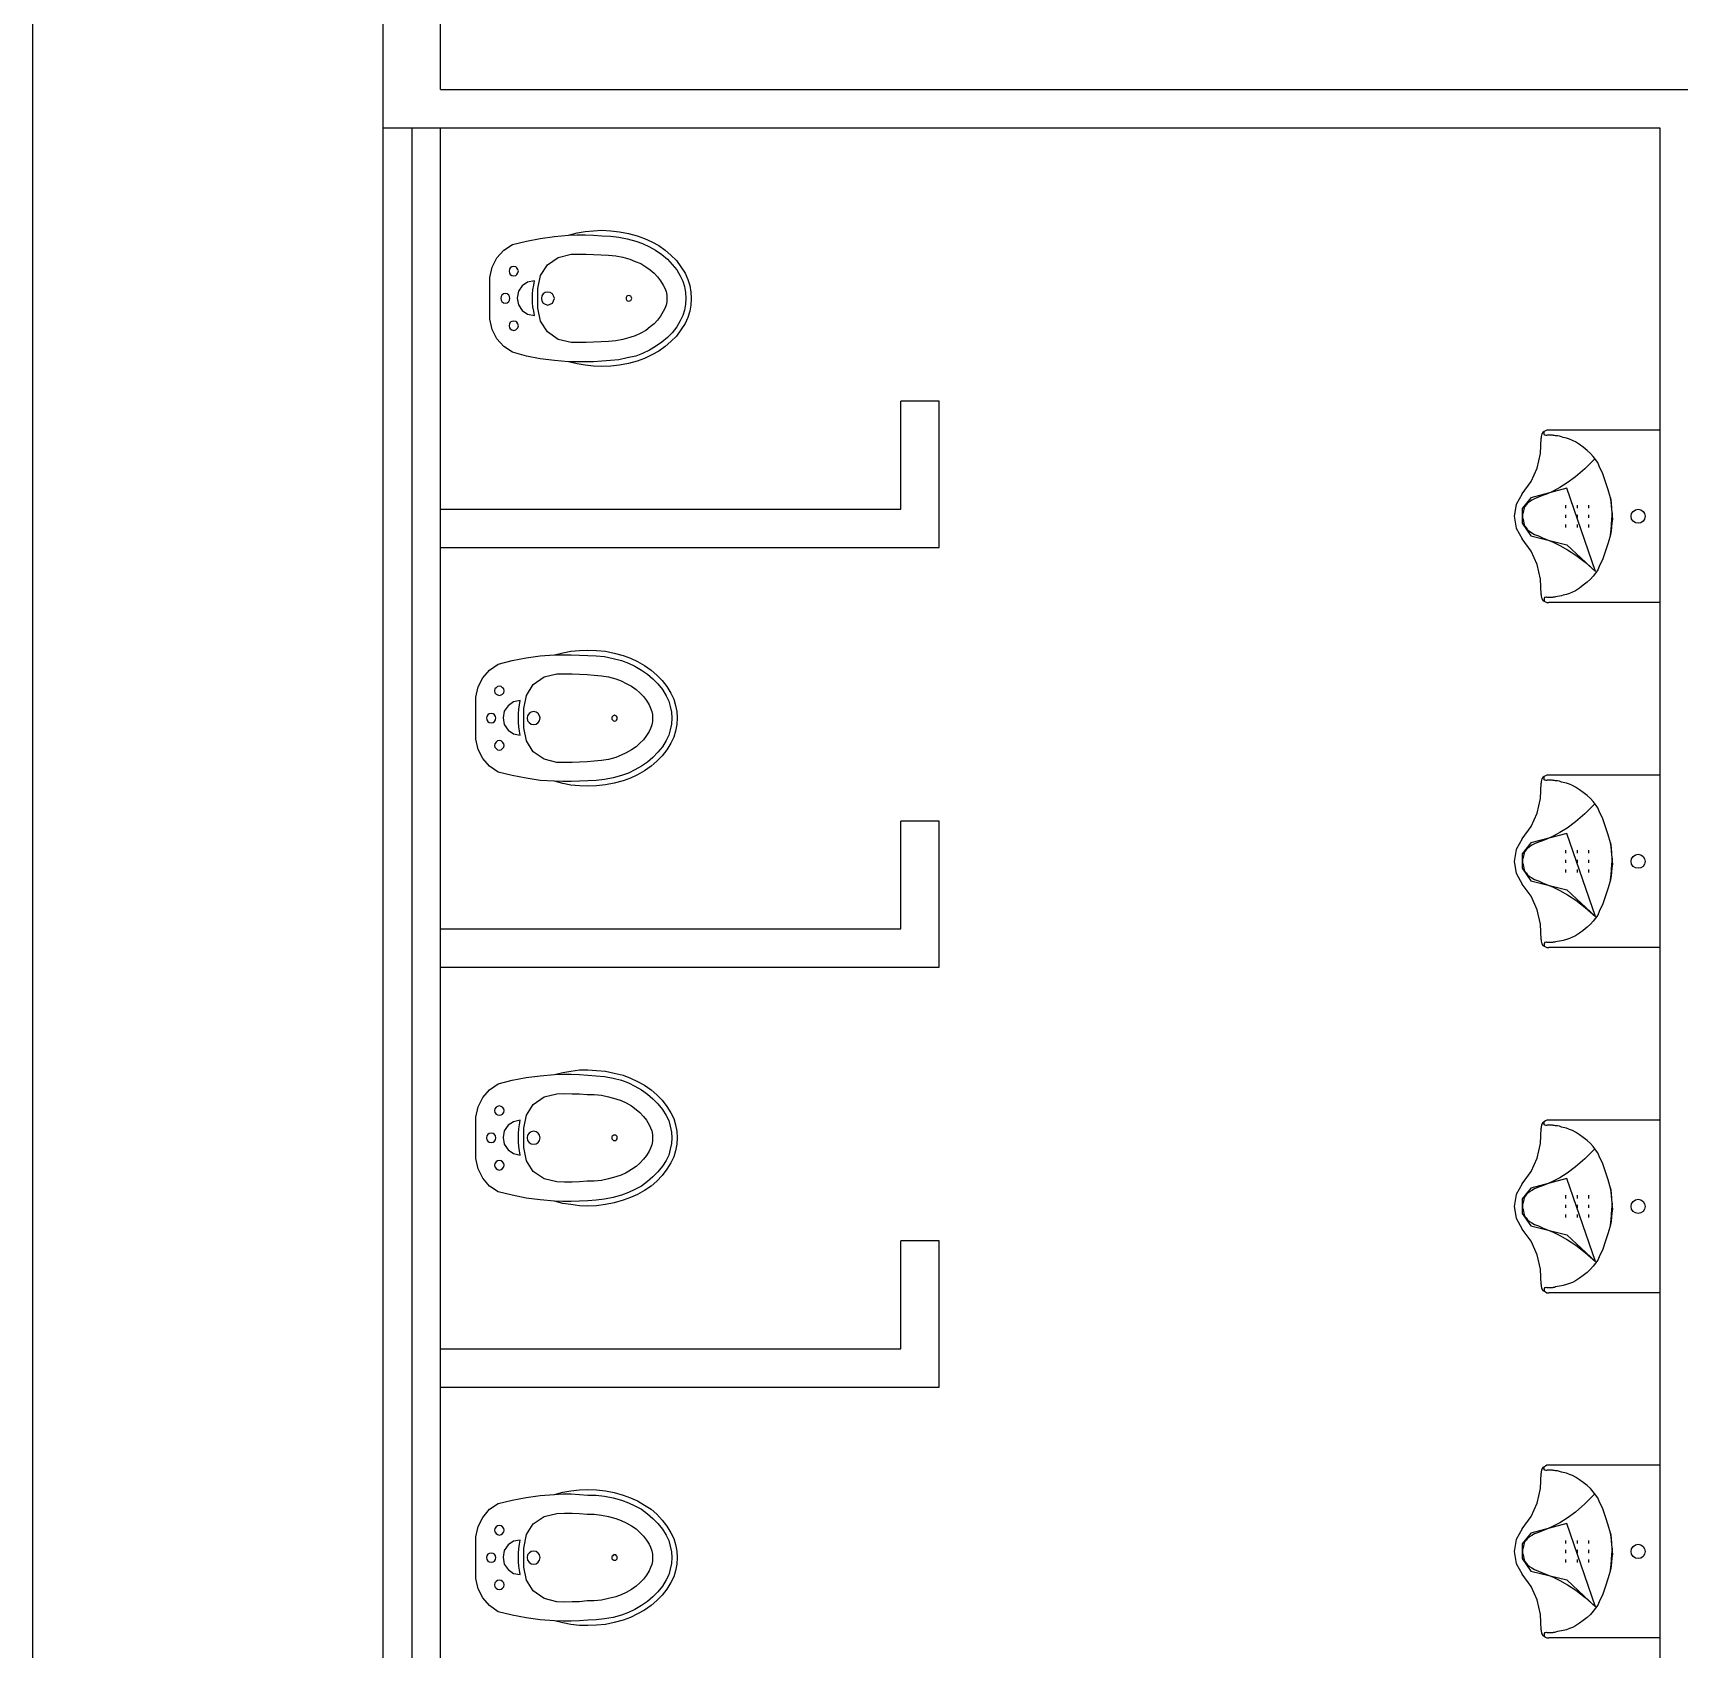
# Model space of a CAD drawing. Header units: metres. Extents: x 2 to 323, y -2 to 254.
# Drawn here: x 66.883 to 71.176, y 94.82 to 99.036 of the extents above; entities that cross this region are included whole.
import ezdxf

# ---------------------------------------------------------------- set-up
doc = ezdxf.new("R2010")
doc.units = ezdxf.units.M
doc.layers.add('REFERENCIA', color=7, linetype='Continuous')

msp = doc.modelspace()

# ---------------------------------------------------------------- linework, layer by layer
at = {"layer": 'REFERENCIA'}
for p, q in [((67.946, 98.888), (67.946, 119.861)), ((67.946, 98.888), (67.946, 119.861)), ((66.883, 45.561), (66.883, 119.575)), ((67.796, 98.788), (67.796, 119.601)), ((67.796, 98.788), (67.796, 119.601)), ((67.946, 98.888), (71.226, 98.888)), ((67.946, 98.888), (71.226, 98.888)), ((67.796, 98.788), (71.126, 98.788)), ((67.796, 82.586), (67.796, 98.788)), ((67.796, 98.788), (71.126, 98.788)), ((67.871, 98.788), (67.871, 82.586)), ((67.871, 98.788), (67.871, 82.586)), ((67.946, 82.586), (67.946, 98.788)), ((71.126, 98.788), (71.126, 92.009)), ((71.126, 98.788), (71.126, 92.009)), ((69.146, 97.794), (69.146, 98.075)), ((69.246, 98.075), (69.146, 98.075)), ((69.146, 97.794), (69.146, 98.075)), ((69.246, 98.075), (69.146, 98.075)), ((69.246, 97.694), (69.246, 98.075)), ((69.246, 97.694), (69.246, 98.075)), ((71.126, 98), (70.836, 98)), ((71.126, 98), (71.126, 97.55)), ((70.88, 97.804), (70.88, 97.796)), ((70.91, 97.804), (70.91, 97.796)), ((70.94, 97.804), (70.94, 97.796)), ((67.946, 97.794), (69.146, 97.794)), ((67.946, 97.794), (69.146, 97.794)), ((70.88, 97.779), (70.88, 97.771)), ((70.88, 97.754), (70.88, 97.746)), ((70.91, 97.779), (70.91, 97.771)), ((70.91, 97.754), (70.91, 97.746)), ((70.94, 97.779), (70.94, 97.771)), ((70.94, 97.754), (70.94, 97.746)), ((67.946, 97.694), (69.246, 97.694)), ((67.946, 97.694), (69.246, 97.694)), ((71.126, 97.55), (70.836, 97.55)), ((71.126, 97.1), (70.836, 97.1)), ((71.126, 97.1), (71.126, 96.65)), ((69.146, 96.699), (69.146, 96.98)), ((69.246, 96.98), (69.146, 96.98)), ((69.146, 96.699), (69.146, 96.98)), ((69.246, 96.98), (69.146, 96.98)), ((69.246, 96.599), (69.246, 96.98)), ((69.246, 96.599), (69.246, 96.98)), ((70.88, 96.904), (70.88, 96.896)), ((70.91, 96.904), (70.91, 96.896)), ((70.94, 96.904), (70.94, 96.896)), ((70.88, 96.879), (70.88, 96.871)), ((70.88, 96.854), (70.88, 96.846)), ((70.91, 96.879), (70.91, 96.871)), ((70.91, 96.854), (70.91, 96.846)), ((70.94, 96.879), (70.94, 96.871)), ((70.94, 96.854), (70.94, 96.846)), ((67.946, 96.699), (69.146, 96.699)), ((67.946, 96.699), (69.146, 96.699)), ((71.126, 96.65), (70.836, 96.65)), ((67.946, 96.599), (69.246, 96.599)), ((67.946, 96.599), (69.246, 96.599)), ((71.126, 96.2), (70.836, 96.2)), ((71.126, 96.2), (71.126, 95.75)), ((70.88, 96.004), (70.88, 95.996)), ((70.91, 96.004), (70.91, 95.996)), ((70.94, 96.004), (70.94, 95.996)), ((70.88, 95.979), (70.88, 95.971)), ((70.88, 95.954), (70.88, 95.946)), ((70.91, 95.979), (70.91, 95.971)), ((70.91, 95.954), (70.91, 95.946)), ((70.94, 95.979), (70.94, 95.971)), ((70.94, 95.954), (70.94, 95.946)), ((69.146, 95.604), (69.146, 95.885)), ((69.246, 95.885), (69.146, 95.885)), ((69.146, 95.604), (69.146, 95.885)), ((69.246, 95.885), (69.146, 95.885)), ((69.246, 95.504), (69.246, 95.885)), ((69.246, 95.504), (69.246, 95.885)), ((71.126, 95.75), (70.836, 95.75)), ((67.946, 95.604), (69.146, 95.604)), ((67.946, 95.604), (69.146, 95.604)), ((67.946, 95.504), (69.246, 95.504)), ((67.946, 95.504), (69.246, 95.504)), ((71.126, 95.3), (70.836, 95.3)), ((71.126, 95.3), (71.126, 94.85)), ((70.88, 95.104), (70.88, 95.096)), ((70.91, 95.104), (70.91, 95.096)), ((70.94, 95.104), (70.94, 95.096)), ((70.88, 95.079), (70.88, 95.071)), ((70.88, 95.054), (70.88, 95.046)), ((70.91, 95.079), (70.91, 95.071)), ((70.91, 95.054), (70.91, 95.046)), ((70.94, 95.079), (70.94, 95.071)), ((70.94, 95.054), (70.94, 95.046)), ((71.126, 94.85), (70.836, 94.85))]:
    msp.add_line(p, q, dxfattribs=at)
for points in [[(68.28, 98.178), (68.243, 98.181), (68.206, 98.186), (68.17, 98.193), (68.134, 98.203), (68.111, 98.218), (68.093, 98.238), (68.081, 98.262), (68.075, 98.289), (68.075, 98.398), (68.081, 98.425), (68.093, 98.449), (68.111, 98.469), (68.134, 98.484), (68.17, 98.493), (68.206, 98.5), (68.243, 98.505), (68.28, 98.508), (68.302, 98.514), (68.323, 98.518), (68.345, 98.52), (68.367, 98.521), (68.39, 98.52), (68.413, 98.517), (68.436, 98.513), (68.459, 98.507), (68.478, 98.5), (68.497, 98.491), (68.515, 98.481), (68.532, 98.469), (68.547, 98.456), (68.561, 98.442), (68.573, 98.426), (68.584, 98.409), (68.591, 98.393), (68.596, 98.377), (68.599, 98.36), (68.6, 98.343), (68.599, 98.326), (68.596, 98.31), (68.591, 98.294), (68.584, 98.278), (68.573, 98.261), (68.561, 98.245), (68.547, 98.231), (68.532, 98.218), (68.515, 98.206), (68.497, 98.196), (68.478, 98.187), (68.459, 98.18), (68.436, 98.174), (68.413, 98.169), (68.39, 98.167), (68.367, 98.166), (68.345, 98.167), (68.323, 98.169), (68.302, 98.173), (68.28, 98.178)], [(68.44, 98.446), (68.454, 98.44), (68.468, 98.434), (68.481, 98.426), (68.493, 98.418), (68.503, 98.409), (68.512, 98.4), (68.52, 98.389), (68.527, 98.378), (68.531, 98.37), (68.534, 98.361), (68.536, 98.352), (68.536, 98.343), (68.536, 98.334), (68.534, 98.326), (68.531, 98.317), (68.527, 98.309), (68.52, 98.297), (68.512, 98.287), (68.503, 98.277), (68.493, 98.269), (68.481, 98.26), (68.468, 98.253), (68.454, 98.246), (68.44, 98.241), (68.421, 98.236), (68.403, 98.233), (68.384, 98.231), (68.365, 98.23), (68.345, 98.229), (68.326, 98.228), (68.306, 98.228), (68.287, 98.228), (68.253, 98.236), (68.225, 98.256), (68.207, 98.284), (68.2, 98.318), (68.2, 98.369), (68.207, 98.403), (68.225, 98.431), (68.253, 98.45), (68.287, 98.459), (68.306, 98.459), (68.326, 98.459), (68.345, 98.458), (68.365, 98.457), (68.384, 98.456), (68.403, 98.454), (68.421, 98.451), (68.44, 98.446)], [(68.125, 98.415), (68.126, 98.41), (68.128, 98.406), (68.132, 98.403), (68.137, 98.402), (68.142, 98.403), (68.145, 98.406), (68.148, 98.41), (68.149, 98.415), (68.148, 98.419), (68.145, 98.423), (68.142, 98.426), (68.137, 98.427), (68.132, 98.426), (68.128, 98.423), (68.126, 98.419), (68.125, 98.415)], [(68.103, 98.343), (68.104, 98.339), (68.106, 98.335), (68.11, 98.332), (68.115, 98.331), (68.12, 98.332), (68.124, 98.335), (68.126, 98.339), (68.127, 98.343), (68.126, 98.348), (68.124, 98.352), (68.12, 98.355), (68.115, 98.356), (68.11, 98.355), (68.106, 98.352), (68.104, 98.348), (68.103, 98.343)], [(68.191, 98.299), (68.189, 98.31), (68.187, 98.321), (68.186, 98.332), (68.186, 98.343), (68.186, 98.355), (68.187, 98.366), (68.189, 98.378), (68.191, 98.389), (68.173, 98.386), (68.159, 98.376), (68.149, 98.362), (68.146, 98.344), (68.149, 98.327), (68.159, 98.312), (68.173, 98.302), (68.191, 98.299)], [(68.209, 98.343), (68.21, 98.337), (68.214, 98.331), (68.219, 98.328), (68.226, 98.326), (68.232, 98.328), (68.238, 98.331), (68.241, 98.337), (68.243, 98.343), (68.241, 98.35), (68.238, 98.355), (68.232, 98.359), (68.226, 98.36), (68.219, 98.359), (68.214, 98.355), (68.21, 98.35), (68.209, 98.343)], [(68.43, 98.343), (68.43, 98.341), (68.432, 98.338), (68.434, 98.337), (68.437, 98.336), (68.44, 98.337), (68.442, 98.338), (68.444, 98.341), (68.445, 98.343), (68.444, 98.346), (68.442, 98.349), (68.44, 98.35), (68.437, 98.351), (68.434, 98.35), (68.432, 98.349), (68.43, 98.346), (68.43, 98.343)], [(68.125, 98.272), (68.126, 98.267), (68.128, 98.264), (68.132, 98.261), (68.137, 98.26), (68.142, 98.261), (68.145, 98.264), (68.148, 98.267), (68.149, 98.272), (68.148, 98.277), (68.145, 98.281), (68.142, 98.283), (68.137, 98.284), (68.132, 98.283), (68.128, 98.281), (68.126, 98.277), (68.125, 98.272)], [(71.088, 97.775), (71.086, 97.768), (71.082, 97.762), (71.076, 97.758), (71.069, 97.757), (71.062, 97.758), (71.056, 97.762), (71.052, 97.768), (71.051, 97.775), (71.052, 97.782), (71.056, 97.788), (71.062, 97.792), (71.069, 97.794), (71.076, 97.792), (71.082, 97.788), (71.086, 97.782), (71.088, 97.775)], [(68.243, 97.084), (68.206, 97.086), (68.169, 97.092), (68.133, 97.099), (68.096, 97.108), (68.074, 97.123), (68.056, 97.143), (68.044, 97.167), (68.038, 97.194), (68.038, 97.303), (68.044, 97.33), (68.056, 97.354), (68.074, 97.374), (68.096, 97.389), (68.133, 97.399), (68.169, 97.406), (68.206, 97.411), (68.243, 97.414), (68.265, 97.419), (68.286, 97.423), (68.308, 97.425), (68.33, 97.426), (68.353, 97.425), (68.376, 97.423), (68.399, 97.418), (68.422, 97.412), (68.441, 97.405), (68.46, 97.396), (68.478, 97.386), (68.495, 97.374), (68.51, 97.361), (68.524, 97.347), (68.536, 97.331), (68.547, 97.314), (68.554, 97.298), (68.559, 97.282), (68.562, 97.266), (68.563, 97.249), (68.562, 97.232), (68.559, 97.215), (68.554, 97.199), (68.547, 97.183), (68.536, 97.166), (68.524, 97.15), (68.51, 97.136), (68.495, 97.123), (68.478, 97.111), (68.46, 97.101), (68.441, 97.092), (68.422, 97.085), (68.399, 97.079), (68.376, 97.075), (68.353, 97.072), (68.33, 97.071), (68.308, 97.072), (68.286, 97.074), (68.265, 97.078), (68.243, 97.084)], [(68.087, 97.32), (68.088, 97.315), (68.091, 97.311), (68.095, 97.309), (68.1, 97.308), (68.104, 97.309), (68.108, 97.311), (68.111, 97.315), (68.112, 97.32), (68.111, 97.325), (68.108, 97.328), (68.104, 97.331), (68.1, 97.332), (68.095, 97.331), (68.091, 97.328), (68.088, 97.325), (68.087, 97.32)], [(68.403, 97.351), (68.417, 97.346), (68.43, 97.339), (68.444, 97.332), (68.456, 97.323), (68.466, 97.315), (68.475, 97.305), (68.483, 97.295), (68.49, 97.283), (68.494, 97.275), (68.497, 97.266), (68.499, 97.258), (68.499, 97.249), (68.499, 97.24), (68.497, 97.231), (68.494, 97.222), (68.49, 97.214), (68.483, 97.203), (68.475, 97.192), (68.466, 97.183), (68.456, 97.174), (68.444, 97.166), (68.43, 97.158), (68.417, 97.152), (68.403, 97.146), (68.384, 97.141), (68.366, 97.138), (68.347, 97.136), (68.328, 97.135), (68.308, 97.134), (68.289, 97.133), (68.269, 97.133), (68.249, 97.133), (68.216, 97.142), (68.188, 97.161), (68.17, 97.189), (68.163, 97.223), (68.163, 97.274), (68.17, 97.308), (68.188, 97.336), (68.216, 97.356), (68.249, 97.364), (68.269, 97.364), (68.289, 97.364), (68.308, 97.363), (68.328, 97.362), (68.347, 97.361), (68.366, 97.359), (68.384, 97.356), (68.403, 97.351)], [(68.154, 97.204), (68.152, 97.215), (68.15, 97.226), (68.149, 97.237), (68.149, 97.249), (68.149, 97.26), (68.15, 97.272), (68.152, 97.283), (68.154, 97.295), (68.136, 97.291), (68.122, 97.281), (68.112, 97.267), (68.109, 97.249), (68.112, 97.232), (68.122, 97.217), (68.136, 97.208), (68.154, 97.204)], [(68.066, 97.249), (68.067, 97.244), (68.069, 97.24), (68.073, 97.237), (68.078, 97.236), (68.083, 97.237), (68.087, 97.24), (68.089, 97.244), (68.09, 97.249), (68.089, 97.253), (68.087, 97.257), (68.083, 97.26), (68.078, 97.261), (68.073, 97.26), (68.069, 97.257), (68.067, 97.253), (68.066, 97.249)], [(68.172, 97.249), (68.173, 97.242), (68.177, 97.237), (68.182, 97.233), (68.189, 97.232), (68.195, 97.233), (68.201, 97.237), (68.204, 97.242), (68.206, 97.249), (68.204, 97.255), (68.201, 97.261), (68.195, 97.264), (68.189, 97.266), (68.182, 97.264), (68.177, 97.261), (68.173, 97.255), (68.172, 97.249)], [(68.393, 97.249), (68.393, 97.246), (68.395, 97.243), (68.397, 97.242), (68.4, 97.241), (68.403, 97.242), (68.405, 97.243), (68.407, 97.246), (68.407, 97.249), (68.407, 97.251), (68.405, 97.254), (68.403, 97.255), (68.4, 97.256), (68.397, 97.255), (68.395, 97.254), (68.393, 97.251), (68.393, 97.249)], [(68.087, 97.177), (68.088, 97.173), (68.091, 97.169), (68.095, 97.166), (68.1, 97.165), (68.104, 97.166), (68.108, 97.169), (68.111, 97.173), (68.112, 97.177), (68.111, 97.182), (68.108, 97.186), (68.104, 97.189), (68.1, 97.19), (68.095, 97.189), (68.091, 97.186), (68.088, 97.182), (68.087, 97.177)], [(71.088, 96.875), (71.086, 96.868), (71.082, 96.862), (71.076, 96.858), (71.069, 96.857), (71.062, 96.858), (71.056, 96.862), (71.052, 96.868), (71.051, 96.875), (71.052, 96.882), (71.056, 96.888), (71.062, 96.892), (71.069, 96.894), (71.076, 96.892), (71.082, 96.888), (71.086, 96.882), (71.088, 96.875)], [(68.243, 95.989), (68.206, 95.992), (68.169, 95.997), (68.133, 96.004), (68.096, 96.013), (68.074, 96.028), (68.056, 96.049), (68.044, 96.073), (68.038, 96.1), (68.038, 96.208), (68.044, 96.235), (68.056, 96.259), (68.074, 96.279), (68.096, 96.295), (68.133, 96.304), (68.169, 96.311), (68.206, 96.316), (68.243, 96.319), (68.265, 96.324), (68.286, 96.328), (68.308, 96.331), (68.33, 96.331), (68.353, 96.33), (68.376, 96.328), (68.399, 96.323), (68.422, 96.317), (68.441, 96.31), (68.46, 96.301), (68.478, 96.291), (68.495, 96.279), (68.51, 96.266), (68.524, 96.252), (68.536, 96.236), (68.547, 96.219), (68.554, 96.204), (68.559, 96.188), (68.562, 96.171), (68.563, 96.154), (68.562, 96.137), (68.559, 96.12), (68.554, 96.104), (68.547, 96.089), (68.536, 96.072), (68.524, 96.056), (68.51, 96.041), (68.495, 96.028), (68.478, 96.017), (68.46, 96.006), (68.441, 95.998), (68.422, 95.991), (68.399, 95.984), (68.376, 95.98), (68.353, 95.977), (68.33, 95.976), (68.308, 95.977), (68.286, 95.98), (68.265, 95.983), (68.243, 95.989)], [(68.403, 96.256), (68.417, 96.251), (68.43, 96.245), (68.444, 96.237), (68.456, 96.228), (68.466, 96.22), (68.475, 96.21), (68.483, 96.2), (68.49, 96.188), (68.494, 96.18), (68.497, 96.172), (68.499, 96.163), (68.499, 96.154), (68.499, 96.145), (68.497, 96.136), (68.494, 96.127), (68.49, 96.119), (68.483, 96.108), (68.475, 96.098), (68.466, 96.088), (68.456, 96.079), (68.444, 96.071), (68.43, 96.063), (68.417, 96.057), (68.403, 96.052), (68.384, 96.047), (68.366, 96.043), (68.347, 96.041), (68.328, 96.041), (68.308, 96.039), (68.289, 96.038), (68.269, 96.038), (68.249, 96.039), (68.216, 96.047), (68.188, 96.066), (68.17, 96.094), (68.163, 96.129), (68.163, 96.179), (68.17, 96.213), (68.188, 96.241), (68.216, 96.261), (68.249, 96.269), (68.269, 96.27), (68.289, 96.269), (68.308, 96.269), (68.328, 96.267), (68.347, 96.267), (68.366, 96.265), (68.384, 96.261), (68.403, 96.256)], [(68.087, 96.225), (68.088, 96.22), (68.091, 96.216), (68.095, 96.214), (68.1, 96.213), (68.104, 96.214), (68.108, 96.216), (68.111, 96.22), (68.112, 96.225), (68.111, 96.23), (68.108, 96.234), (68.104, 96.236), (68.1, 96.237), (68.095, 96.236), (68.091, 96.234), (68.088, 96.23), (68.087, 96.225)], [(68.066, 96.154), (68.067, 96.149), (68.069, 96.145), (68.073, 96.143), (68.078, 96.142), (68.083, 96.143), (68.087, 96.145), (68.089, 96.149), (68.09, 96.154), (68.089, 96.159), (68.087, 96.163), (68.083, 96.165), (68.078, 96.166), (68.073, 96.165), (68.069, 96.163), (68.067, 96.159), (68.066, 96.154)], [(68.154, 96.109), (68.152, 96.12), (68.15, 96.131), (68.149, 96.143), (68.149, 96.154), (68.149, 96.165), (68.15, 96.177), (68.152, 96.188), (68.154, 96.2), (68.136, 96.196), (68.122, 96.187), (68.112, 96.172), (68.109, 96.155), (68.112, 96.137), (68.122, 96.123), (68.136, 96.113), (68.154, 96.109)], [(68.172, 96.154), (68.173, 96.147), (68.177, 96.142), (68.182, 96.138), (68.189, 96.137), (68.195, 96.138), (68.201, 96.142), (68.204, 96.147), (68.206, 96.154), (68.204, 96.161), (68.201, 96.166), (68.195, 96.17), (68.189, 96.171), (68.182, 96.17), (68.177, 96.166), (68.173, 96.161), (68.172, 96.154)], [(68.393, 96.154), (68.393, 96.151), (68.395, 96.149), (68.397, 96.147), (68.4, 96.147), (68.403, 96.147), (68.405, 96.149), (68.407, 96.151), (68.407, 96.154), (68.407, 96.157), (68.405, 96.159), (68.403, 96.161), (68.4, 96.161), (68.397, 96.161), (68.395, 96.159), (68.393, 96.157), (68.393, 96.154)], [(68.087, 96.083), (68.088, 96.078), (68.091, 96.074), (68.095, 96.071), (68.1, 96.07), (68.104, 96.071), (68.108, 96.074), (68.111, 96.078), (68.112, 96.083), (68.111, 96.087), (68.108, 96.091), (68.104, 96.094), (68.1, 96.095), (68.095, 96.094), (68.091, 96.091), (68.088, 96.087), (68.087, 96.083)], [(71.088, 95.975), (71.086, 95.968), (71.082, 95.962), (71.076, 95.958), (71.069, 95.957), (71.062, 95.958), (71.056, 95.962), (71.052, 95.968), (71.051, 95.975), (71.052, 95.982), (71.056, 95.988), (71.062, 95.992), (71.069, 95.994), (71.076, 95.992), (71.082, 95.988), (71.086, 95.982), (71.088, 95.975)], [(68.243, 94.894), (68.206, 94.897), (68.169, 94.902), (68.133, 94.909), (68.096, 94.918), (68.074, 94.934), (68.056, 94.954), (68.044, 94.978), (68.038, 95.005), (68.038, 95.113), (68.044, 95.14), (68.056, 95.164), (68.074, 95.185), (68.096, 95.2), (68.133, 95.209), (68.169, 95.216), (68.206, 95.221), (68.243, 95.224), (68.265, 95.23), (68.286, 95.233), (68.308, 95.236), (68.33, 95.237), (68.353, 95.236), (68.376, 95.233), (68.399, 95.229), (68.422, 95.222), (68.441, 95.215), (68.46, 95.207), (68.478, 95.196), (68.495, 95.185), (68.51, 95.172), (68.524, 95.157), (68.536, 95.141), (68.547, 95.124), (68.554, 95.109), (68.559, 95.093), (68.562, 95.076), (68.563, 95.059), (68.562, 95.042), (68.559, 95.025), (68.554, 95.009), (68.547, 94.994), (68.536, 94.977), (68.524, 94.961), (68.51, 94.947), (68.495, 94.934), (68.478, 94.922), (68.46, 94.912), (68.441, 94.903), (68.422, 94.896), (68.399, 94.89), (68.376, 94.885), (68.353, 94.883), (68.33, 94.882), (68.308, 94.882), (68.286, 94.885), (68.265, 94.889), (68.243, 94.894)], [(68.087, 95.13), (68.088, 95.126), (68.091, 95.122), (68.095, 95.119), (68.1, 95.118), (68.104, 95.119), (68.108, 95.122), (68.111, 95.126), (68.112, 95.13), (68.111, 95.135), (68.108, 95.139), (68.104, 95.142), (68.1, 95.143), (68.095, 95.142), (68.091, 95.139), (68.088, 95.135), (68.087, 95.13)], [(68.403, 95.161), (68.417, 95.156), (68.43, 95.15), (68.444, 95.142), (68.456, 95.134), (68.466, 95.125), (68.475, 95.115), (68.483, 95.105), (68.49, 95.094), (68.494, 95.086), (68.497, 95.077), (68.499, 95.068), (68.499, 95.059), (68.499, 95.05), (68.497, 95.041), (68.494, 95.033), (68.49, 95.025), (68.483, 95.013), (68.475, 95.003), (68.466, 94.993), (68.456, 94.985), (68.444, 94.976), (68.43, 94.968), (68.417, 94.962), (68.403, 94.957), (68.384, 94.952), (68.366, 94.948), (68.347, 94.946), (68.328, 94.946), (68.308, 94.944), (68.289, 94.944), (68.269, 94.943), (68.249, 94.944), (68.216, 94.952), (68.188, 94.972), (68.17, 95), (68.163, 95.034), (68.163, 95.084), (68.17, 95.119), (68.188, 95.147), (68.216, 95.166), (68.249, 95.174), (68.269, 95.175), (68.289, 95.175), (68.308, 95.174), (68.328, 95.172), (68.347, 95.172), (68.366, 95.17), (68.384, 95.166), (68.403, 95.161)], [(68.154, 95.015), (68.152, 95.026), (68.15, 95.037), (68.149, 95.048), (68.149, 95.059), (68.149, 95.071), (68.15, 95.082), (68.152, 95.094), (68.154, 95.105), (68.136, 95.102), (68.122, 95.092), (68.112, 95.078), (68.109, 95.06), (68.112, 95.042), (68.122, 95.028), (68.136, 95.018), (68.154, 95.015)], [(71.088, 95.075), (71.086, 95.068), (71.082, 95.062), (71.076, 95.058), (71.069, 95.057), (71.062, 95.058), (71.056, 95.062), (71.052, 95.068), (71.051, 95.075), (71.052, 95.082), (71.056, 95.088), (71.062, 95.092), (71.069, 95.094), (71.076, 95.092), (71.082, 95.088), (71.086, 95.082), (71.088, 95.075)], [(68.066, 95.059), (68.067, 95.054), (68.069, 95.05), (68.073, 95.048), (68.078, 95.047), (68.083, 95.048), (68.087, 95.05), (68.089, 95.054), (68.09, 95.059), (68.089, 95.064), (68.087, 95.068), (68.083, 95.07), (68.078, 95.071), (68.073, 95.07), (68.069, 95.068), (68.067, 95.064), (68.066, 95.059)], [(68.172, 95.059), (68.173, 95.052), (68.177, 95.047), (68.182, 95.043), (68.189, 95.042), (68.195, 95.043), (68.201, 95.047), (68.204, 95.052), (68.206, 95.059), (68.204, 95.066), (68.201, 95.071), (68.195, 95.075), (68.189, 95.076), (68.182, 95.075), (68.177, 95.071), (68.173, 95.066), (68.172, 95.059)], [(68.393, 95.059), (68.393, 95.056), (68.395, 95.054), (68.397, 95.052), (68.4, 95.052), (68.403, 95.052), (68.405, 95.054), (68.407, 95.056), (68.407, 95.059), (68.407, 95.062), (68.405, 95.064), (68.403, 95.066), (68.4, 95.066), (68.397, 95.066), (68.395, 95.064), (68.393, 95.062), (68.393, 95.059)], [(68.087, 94.988), (68.088, 94.983), (68.091, 94.979), (68.095, 94.977), (68.1, 94.976), (68.104, 94.977), (68.108, 94.979), (68.111, 94.983), (68.112, 94.988), (68.111, 94.993), (68.108, 94.997), (68.104, 94.999), (68.1, 95), (68.095, 94.999), (68.091, 94.997), (68.088, 94.993), (68.087, 94.988)]]:
    msp.add_lwpolyline(points, close=True, dxfattribs=at)
for points in [[(68.28, 98.508), (68.302, 98.509), (68.324, 98.509), (68.345, 98.508), (68.367, 98.507), (68.389, 98.506), (68.411, 98.503), (68.433, 98.499), (68.455, 98.493), (68.473, 98.487), (68.491, 98.478), (68.507, 98.469), (68.523, 98.458), (68.538, 98.446), (68.55, 98.432), (68.562, 98.418), (68.571, 98.402), (68.578, 98.388), (68.582, 98.374), (68.585, 98.359), (68.586, 98.343), (68.585, 98.328), (68.582, 98.313), (68.578, 98.299), (68.571, 98.285), (68.562, 98.269), (68.55, 98.254), (68.538, 98.241), (68.523, 98.229), (68.507, 98.218), (68.491, 98.208), (68.473, 98.2), (68.455, 98.193), (68.433, 98.188), (68.411, 98.183), (68.389, 98.181), (68.367, 98.18), (68.345, 98.178), (68.324, 98.178), (68.302, 98.178), (68.28, 98.178)], [(70.767, 97.834), (70.79, 97.866), (70.806, 97.901), (70.815, 97.939), (70.816, 97.979)], [(70.836, 98), (70.831, 98), (70.828, 97.998), (70.824, 97.996), (70.821, 97.994), (70.818, 97.99), (70.817, 97.987), (70.816, 97.983), (70.816, 97.979)], [(70.997, 97.727), (70.999, 97.74), (71, 97.754), (71.001, 97.768), (71.002, 97.782), (71.001, 97.792), (71, 97.803), (70.999, 97.813), (70.997, 97.823), (70.991, 97.844), (70.984, 97.865), (70.977, 97.886), (70.968, 97.906), (70.964, 97.915), (70.958, 97.923), (70.952, 97.931), (70.945, 97.939), (70.936, 97.947), (70.926, 97.955), (70.916, 97.962), (70.906, 97.969), (70.898, 97.973), (70.89, 97.976), (70.882, 97.979), (70.874, 97.981), (70.869, 97.982), (70.864, 97.984), (70.859, 97.985), (70.854, 97.985), (70.851, 97.986), (70.848, 97.986), (70.846, 97.987), (70.843, 97.987), (70.84, 97.987), (70.837, 97.987), (70.835, 97.987), (70.832, 97.987), (70.83, 97.986), (70.829, 97.986), (70.827, 97.987), (70.826, 97.987), (70.825, 97.987), (70.825, 97.988), (70.824, 97.988), (70.824, 97.989), (70.824, 97.991), (70.824, 97.992), (70.824, 97.994), (70.824, 97.996)], [(70.957, 97.926), (70.957, 97.926), (70.93, 97.899), (70.906, 97.878), (70.884, 97.862), (70.865, 97.85), (70.848, 97.841), (70.833, 97.834), (70.82, 97.829), (70.809, 97.825), (70.799, 97.821), (70.792, 97.817), (70.786, 97.813), (70.781, 97.809), (70.777, 97.805), (70.774, 97.801), (70.772, 97.797), (70.771, 97.793), (70.77, 97.789), (70.769, 97.785), (70.768, 97.78), (70.768, 97.776), (70.768, 97.771), (70.769, 97.767), (70.77, 97.762), (70.771, 97.758), (70.772, 97.753), (70.774, 97.749), (70.777, 97.745), (70.781, 97.74), (70.786, 97.736), (70.792, 97.732), (70.799, 97.728), (70.809, 97.724), (70.82, 97.719), (70.833, 97.714), (70.848, 97.708), (70.865, 97.699), (70.885, 97.688), (70.907, 97.674), (70.931, 97.655), (70.958, 97.631), (70.883, 97.848), (70.789, 97.823), (70.767, 97.795), (70.767, 97.757), (70.789, 97.724), (70.883, 97.701), (70.958, 97.631)], [(70.767, 97.834), (70.751, 97.806), (70.746, 97.775), (70.751, 97.744), (70.767, 97.716)], [(70.997, 97.823), (70.999, 97.81), (71, 97.796), (71.001, 97.782), (71.002, 97.768), (71.001, 97.758), (71, 97.747), (70.999, 97.737), (70.997, 97.727), (70.991, 97.706), (70.984, 97.685), (70.977, 97.664), (70.968, 97.644), (70.964, 97.635), (70.958, 97.627), (70.952, 97.619), (70.945, 97.611), (70.936, 97.603), (70.926, 97.595), (70.916, 97.588), (70.906, 97.581), (70.898, 97.577), (70.89, 97.574), (70.882, 97.571), (70.874, 97.569), (70.869, 97.568), (70.864, 97.567), (70.859, 97.566), (70.854, 97.565), (70.851, 97.564), (70.848, 97.564), (70.846, 97.563), (70.843, 97.563), (70.84, 97.563), (70.837, 97.563), (70.835, 97.563), (70.832, 97.563), (70.83, 97.564), (70.829, 97.564), (70.827, 97.563), (70.826, 97.563), (70.825, 97.563), (70.825, 97.562), (70.824, 97.562), (70.824, 97.561), (70.824, 97.559), (70.824, 97.558), (70.824, 97.556), (70.824, 97.555)], [(70.816, 97.571), (70.815, 97.611), (70.806, 97.649), (70.79, 97.684), (70.767, 97.716)], [(70.816, 97.571), (70.816, 97.567), (70.817, 97.563), (70.818, 97.56), (70.821, 97.556), (70.824, 97.554), (70.828, 97.552), (70.831, 97.55), (70.836, 97.55)], [(68.243, 97.414), (68.265, 97.414), (68.287, 97.414), (68.308, 97.413), (68.33, 97.412), (68.352, 97.411), (68.374, 97.409), (68.396, 97.404), (68.418, 97.399), (68.436, 97.392), (68.453, 97.384), (68.47, 97.374), (68.486, 97.363), (68.5, 97.351), (68.513, 97.338), (68.525, 97.323), (68.534, 97.307), (68.541, 97.293), (68.545, 97.279), (68.548, 97.264), (68.549, 97.249), (68.548, 97.233), (68.545, 97.218), (68.541, 97.204), (68.534, 97.19), (68.525, 97.174), (68.513, 97.16), (68.5, 97.146), (68.486, 97.134), (68.47, 97.123), (68.453, 97.114), (68.436, 97.105), (68.418, 97.099), (68.396, 97.093), (68.374, 97.089), (68.352, 97.086), (68.33, 97.085), (68.308, 97.084), (68.287, 97.083), (68.265, 97.083), (68.243, 97.084)], [(70.767, 96.934), (70.79, 96.966), (70.806, 97.001), (70.815, 97.039), (70.816, 97.079)], [(70.836, 97.1), (70.831, 97.1), (70.828, 97.098), (70.824, 97.096), (70.821, 97.094), (70.818, 97.09), (70.817, 97.087), (70.816, 97.083), (70.816, 97.079)], [(70.997, 96.827), (70.999, 96.84), (71, 96.854), (71.001, 96.868), (71.002, 96.882), (71.001, 96.892), (71, 96.903), (70.999, 96.913), (70.997, 96.923), (70.991, 96.944), (70.984, 96.965), (70.977, 96.986), (70.968, 97.006), (70.964, 97.015), (70.958, 97.023), (70.952, 97.031), (70.945, 97.039), (70.936, 97.047), (70.926, 97.055), (70.916, 97.062), (70.906, 97.069), (70.898, 97.073), (70.89, 97.076), (70.882, 97.079), (70.874, 97.081), (70.869, 97.082), (70.864, 97.084), (70.859, 97.085), (70.854, 97.085), (70.851, 97.086), (70.848, 97.086), (70.846, 97.087), (70.843, 97.087), (70.84, 97.087), (70.837, 97.087), (70.835, 97.087), (70.832, 97.087), (70.83, 97.086), (70.829, 97.086), (70.827, 97.087), (70.826, 97.087), (70.825, 97.087), (70.825, 97.088), (70.824, 97.088), (70.824, 97.089), (70.824, 97.091), (70.824, 97.092), (70.824, 97.094), (70.824, 97.096)], [(70.957, 97.026), (70.957, 97.026), (70.93, 96.999), (70.906, 96.978), (70.884, 96.962), (70.865, 96.95), (70.848, 96.941), (70.833, 96.934), (70.82, 96.929), (70.809, 96.925), (70.799, 96.921), (70.792, 96.917), (70.786, 96.913), (70.781, 96.909), (70.777, 96.905), (70.774, 96.901), (70.772, 96.897), (70.771, 96.893), (70.77, 96.889), (70.769, 96.885), (70.768, 96.88), (70.768, 96.876), (70.768, 96.871), (70.769, 96.867), (70.77, 96.862), (70.771, 96.858), (70.772, 96.853), (70.774, 96.849), (70.777, 96.845), (70.781, 96.84), (70.786, 96.836), (70.792, 96.832), (70.799, 96.828), (70.809, 96.824), (70.82, 96.819), (70.833, 96.814), (70.848, 96.808), (70.865, 96.799), (70.885, 96.788), (70.907, 96.774), (70.931, 96.755), (70.958, 96.731), (70.883, 96.948), (70.789, 96.923), (70.767, 96.895), (70.767, 96.857), (70.789, 96.824), (70.883, 96.801), (70.958, 96.731)], [(70.767, 96.934), (70.751, 96.906), (70.746, 96.875), (70.751, 96.844), (70.767, 96.816)], [(70.997, 96.923), (70.999, 96.91), (71, 96.896), (71.001, 96.882), (71.002, 96.868), (71.001, 96.858), (71, 96.847), (70.999, 96.837), (70.997, 96.827), (70.991, 96.806), (70.984, 96.785), (70.977, 96.764), (70.968, 96.744), (70.964, 96.735), (70.958, 96.727), (70.952, 96.719), (70.945, 96.711), (70.936, 96.703), (70.926, 96.695), (70.916, 96.688), (70.906, 96.681), (70.898, 96.677), (70.89, 96.674), (70.882, 96.671), (70.874, 96.669), (70.869, 96.668), (70.864, 96.667), (70.859, 96.666), (70.854, 96.665), (70.851, 96.664), (70.848, 96.664), (70.846, 96.663), (70.843, 96.663), (70.84, 96.663), (70.837, 96.663), (70.835, 96.663), (70.832, 96.663), (70.83, 96.664), (70.829, 96.664), (70.827, 96.663), (70.826, 96.663), (70.825, 96.663), (70.825, 96.662), (70.824, 96.662), (70.824, 96.661), (70.824, 96.659), (70.824, 96.658), (70.824, 96.656), (70.824, 96.655)], [(70.816, 96.671), (70.815, 96.711), (70.806, 96.749), (70.79, 96.784), (70.767, 96.816)], [(70.816, 96.671), (70.816, 96.667), (70.817, 96.663), (70.818, 96.66), (70.821, 96.656), (70.824, 96.654), (70.828, 96.652), (70.831, 96.65), (70.836, 96.65)], [(68.243, 96.319), (68.265, 96.32), (68.287, 96.32), (68.308, 96.319), (68.33, 96.317), (68.352, 96.316), (68.374, 96.314), (68.396, 96.31), (68.418, 96.304), (68.436, 96.297), (68.453, 96.289), (68.47, 96.279), (68.486, 96.268), (68.5, 96.256), (68.513, 96.243), (68.525, 96.228), (68.534, 96.212), (68.541, 96.199), (68.545, 96.184), (68.548, 96.169), (68.549, 96.154), (68.548, 96.139), (68.545, 96.124), (68.541, 96.109), (68.534, 96.095), (68.525, 96.08), (68.513, 96.065), (68.5, 96.052), (68.486, 96.04), (68.47, 96.028), (68.453, 96.019), (68.436, 96.011), (68.418, 96.004), (68.396, 95.998), (68.374, 95.994), (68.352, 95.991), (68.33, 95.99), (68.308, 95.989), (68.287, 95.988), (68.265, 95.988), (68.243, 95.989)], [(70.767, 96.034), (70.79, 96.066), (70.806, 96.101), (70.815, 96.139), (70.816, 96.179)], [(70.836, 96.2), (70.831, 96.2), (70.828, 96.198), (70.824, 96.196), (70.821, 96.194), (70.818, 96.19), (70.817, 96.187), (70.816, 96.183), (70.816, 96.179)], [(70.997, 95.927), (70.999, 95.94), (71, 95.954), (71.001, 95.968), (71.002, 95.982), (71.001, 95.992), (71, 96.003), (70.999, 96.013), (70.997, 96.023), (70.991, 96.044), (70.984, 96.065), (70.977, 96.086), (70.968, 96.106), (70.964, 96.115), (70.958, 96.123), (70.952, 96.131), (70.945, 96.139), (70.936, 96.147), (70.926, 96.155), (70.916, 96.162), (70.906, 96.169), (70.898, 96.173), (70.89, 96.176), (70.882, 96.179), (70.874, 96.181), (70.869, 96.182), (70.864, 96.184), (70.859, 96.185), (70.854, 96.185), (70.851, 96.186), (70.848, 96.186), (70.846, 96.187), (70.843, 96.187), (70.84, 96.187), (70.837, 96.187), (70.835, 96.187), (70.832, 96.187), (70.83, 96.186), (70.829, 96.186), (70.827, 96.187), (70.826, 96.187), (70.825, 96.187), (70.825, 96.188), (70.824, 96.188), (70.824, 96.189), (70.824, 96.191), (70.824, 96.192), (70.824, 96.194), (70.824, 96.196)], [(70.957, 96.126), (70.957, 96.126), (70.93, 96.099), (70.906, 96.078), (70.884, 96.062), (70.865, 96.05), (70.848, 96.041), (70.833, 96.034), (70.82, 96.029), (70.809, 96.025), (70.799, 96.021), (70.792, 96.017), (70.786, 96.013), (70.781, 96.009), (70.777, 96.005), (70.774, 96.001), (70.772, 95.997), (70.771, 95.993), (70.77, 95.989), (70.769, 95.985), (70.768, 95.98), (70.768, 95.976), (70.768, 95.971), (70.769, 95.967), (70.77, 95.962), (70.771, 95.958), (70.772, 95.953), (70.774, 95.949), (70.777, 95.945), (70.781, 95.94), (70.786, 95.936), (70.792, 95.932), (70.799, 95.928), (70.809, 95.924), (70.82, 95.919), (70.833, 95.914), (70.848, 95.908), (70.865, 95.899), (70.885, 95.888), (70.907, 95.874), (70.931, 95.855), (70.958, 95.831), (70.883, 96.048), (70.789, 96.023), (70.767, 95.995), (70.767, 95.957), (70.789, 95.924), (70.883, 95.901), (70.958, 95.831)], [(70.767, 96.034), (70.751, 96.006), (70.746, 95.975), (70.751, 95.944), (70.767, 95.916)], [(70.997, 96.023), (70.999, 96.01), (71, 95.996), (71.001, 95.982), (71.002, 95.968), (71.001, 95.958), (71, 95.947), (70.999, 95.937), (70.997, 95.927), (70.991, 95.906), (70.984, 95.885), (70.977, 95.864), (70.968, 95.844), (70.964, 95.835), (70.958, 95.827), (70.952, 95.819), (70.945, 95.811), (70.936, 95.803), (70.926, 95.795), (70.916, 95.788), (70.906, 95.781), (70.898, 95.777), (70.89, 95.774), (70.882, 95.771), (70.874, 95.769), (70.869, 95.768), (70.864, 95.767), (70.859, 95.766), (70.854, 95.765), (70.851, 95.764), (70.848, 95.764), (70.846, 95.763), (70.843, 95.763), (70.84, 95.763), (70.837, 95.763), (70.835, 95.763), (70.832, 95.763), (70.83, 95.764), (70.829, 95.764), (70.827, 95.763), (70.826, 95.763), (70.825, 95.763), (70.825, 95.762), (70.824, 95.762), (70.824, 95.761), (70.824, 95.759), (70.824, 95.758), (70.824, 95.756), (70.824, 95.755)], [(70.816, 95.771), (70.815, 95.811), (70.806, 95.849), (70.79, 95.884), (70.767, 95.916)], [(70.816, 95.771), (70.816, 95.767), (70.817, 95.763), (70.818, 95.76), (70.821, 95.756), (70.824, 95.754), (70.828, 95.752), (70.831, 95.75), (70.836, 95.75)], [(70.767, 95.134), (70.79, 95.166), (70.806, 95.201), (70.815, 95.239), (70.816, 95.279)], [(70.836, 95.3), (70.831, 95.3), (70.828, 95.298), (70.824, 95.296), (70.821, 95.294), (70.818, 95.29), (70.817, 95.287), (70.816, 95.283), (70.816, 95.279)], [(70.997, 95.027), (70.999, 95.04), (71, 95.054), (71.001, 95.068), (71.002, 95.082), (71.001, 95.092), (71, 95.103), (70.999, 95.113), (70.997, 95.123), (70.991, 95.144), (70.984, 95.165), (70.977, 95.186), (70.968, 95.206), (70.964, 95.215), (70.958, 95.223), (70.952, 95.231), (70.945, 95.239), (70.936, 95.247), (70.926, 95.255), (70.916, 95.262), (70.906, 95.269), (70.898, 95.273), (70.89, 95.276), (70.882, 95.279), (70.874, 95.281), (70.869, 95.282), (70.864, 95.284), (70.859, 95.285), (70.854, 95.285), (70.851, 95.286), (70.848, 95.286), (70.846, 95.287), (70.843, 95.287), (70.84, 95.287), (70.837, 95.287), (70.835, 95.287), (70.832, 95.287), (70.83, 95.286), (70.829, 95.286), (70.827, 95.287), (70.826, 95.287), (70.825, 95.287), (70.825, 95.288), (70.824, 95.288), (70.824, 95.289), (70.824, 95.291), (70.824, 95.292), (70.824, 95.294), (70.824, 95.296)], [(68.243, 95.224), (68.265, 95.225), (68.287, 95.225), (68.308, 95.224), (68.33, 95.222), (68.352, 95.222), (68.374, 95.219), (68.396, 95.215), (68.418, 95.209), (68.436, 95.202), (68.453, 95.194), (68.47, 95.185), (68.486, 95.173), (68.5, 95.161), (68.513, 95.148), (68.525, 95.133), (68.534, 95.118), (68.541, 95.104), (68.545, 95.089), (68.548, 95.074), (68.549, 95.059), (68.548, 95.044), (68.545, 95.029), (68.541, 95.014), (68.534, 95.001), (68.525, 94.985), (68.513, 94.97), (68.5, 94.957), (68.486, 94.945), (68.47, 94.934), (68.453, 94.924), (68.436, 94.916), (68.418, 94.909), (68.396, 94.903), (68.374, 94.899), (68.352, 94.897), (68.33, 94.896), (68.308, 94.894), (68.287, 94.893), (68.265, 94.893), (68.243, 94.894)], [(70.957, 95.226), (70.957, 95.226), (70.93, 95.199), (70.906, 95.178), (70.884, 95.162), (70.865, 95.15), (70.848, 95.141), (70.833, 95.134), (70.82, 95.129), (70.809, 95.125), (70.799, 95.121), (70.792, 95.117), (70.786, 95.113), (70.781, 95.109), (70.777, 95.105), (70.774, 95.101), (70.772, 95.097), (70.771, 95.093), (70.77, 95.089), (70.769, 95.085), (70.768, 95.08), (70.768, 95.076), (70.768, 95.071), (70.769, 95.067), (70.77, 95.062), (70.771, 95.058), (70.772, 95.053), (70.774, 95.049), (70.777, 95.045), (70.781, 95.04), (70.786, 95.036), (70.792, 95.032), (70.799, 95.028), (70.809, 95.024), (70.82, 95.019), (70.833, 95.014), (70.848, 95.008), (70.865, 94.999), (70.885, 94.988), (70.907, 94.974), (70.931, 94.955), (70.958, 94.931), (70.883, 95.148), (70.789, 95.123), (70.767, 95.095), (70.767, 95.057), (70.789, 95.024), (70.883, 95.001), (70.958, 94.931)], [(70.767, 95.134), (70.751, 95.106), (70.746, 95.075), (70.751, 95.044), (70.767, 95.016)], [(70.997, 95.123), (70.999, 95.11), (71, 95.096), (71.001, 95.082), (71.002, 95.068), (71.001, 95.058), (71, 95.047), (70.999, 95.037), (70.997, 95.027), (70.991, 95.006), (70.984, 94.985), (70.977, 94.964), (70.968, 94.944), (70.964, 94.935), (70.958, 94.927), (70.952, 94.919), (70.945, 94.911), (70.936, 94.903), (70.926, 94.895), (70.916, 94.888), (70.906, 94.881), (70.898, 94.877), (70.89, 94.874), (70.882, 94.871), (70.874, 94.869), (70.869, 94.868), (70.864, 94.867), (70.859, 94.866), (70.854, 94.865), (70.851, 94.864), (70.848, 94.864), (70.846, 94.863), (70.843, 94.863), (70.84, 94.863), (70.837, 94.863), (70.835, 94.863), (70.832, 94.863), (70.83, 94.864), (70.829, 94.864), (70.827, 94.863), (70.826, 94.863), (70.825, 94.863), (70.825, 94.862), (70.824, 94.862), (70.824, 94.861), (70.824, 94.859), (70.824, 94.858), (70.824, 94.856), (70.824, 94.855)], [(70.816, 94.871), (70.815, 94.911), (70.806, 94.949), (70.79, 94.984), (70.767, 95.016)], [(70.816, 94.871), (70.816, 94.867), (70.817, 94.863), (70.818, 94.86), (70.821, 94.856), (70.824, 94.854), (70.828, 94.852), (70.831, 94.85), (70.836, 94.85)]]:
    msp.add_lwpolyline(points, dxfattribs=at)

doc.saveas('drawing.dxf')
